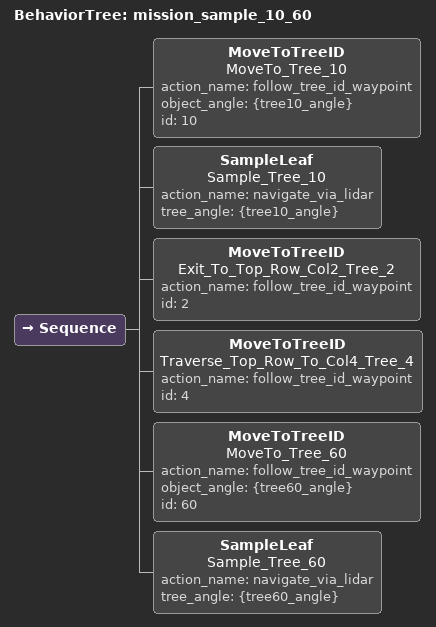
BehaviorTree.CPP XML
<root BTCPP_format="4" schema_location="schemas/amiga_btcpp.xsd">
  <Mission>sample trees 10 and 60</Mission>
  <BehaviorTree ID="mission_sample_10_60">
    <Sequence>
      <MoveToTreeID name="MoveTo_Tree_10" action_name="follow_tree_id_waypoint" object_angle="{tree10_angle}" id="10" />
      <SampleLeaf name="Sample_Tree_10" action_name="navigate_via_lidar" tree_angle="{tree10_angle}" />
      <MoveToTreeID name="Exit_To_Top_Row_Col2_Tree_2" action_name="follow_tree_id_waypoint" id="2" />
      <MoveToTreeID name="Traverse_Top_Row_To_Col4_Tree_4" action_name="follow_tree_id_waypoint" id="4" />
      <MoveToTreeID name="MoveTo_Tree_60" action_name="follow_tree_id_waypoint" object_angle="{tree60_angle}" id="60" />
      <SampleLeaf name="Sample_Tree_60" action_name="navigate_via_lidar" tree_angle="{tree60_angle}" />
    </Sequence>
  </BehaviorTree>
</root>
